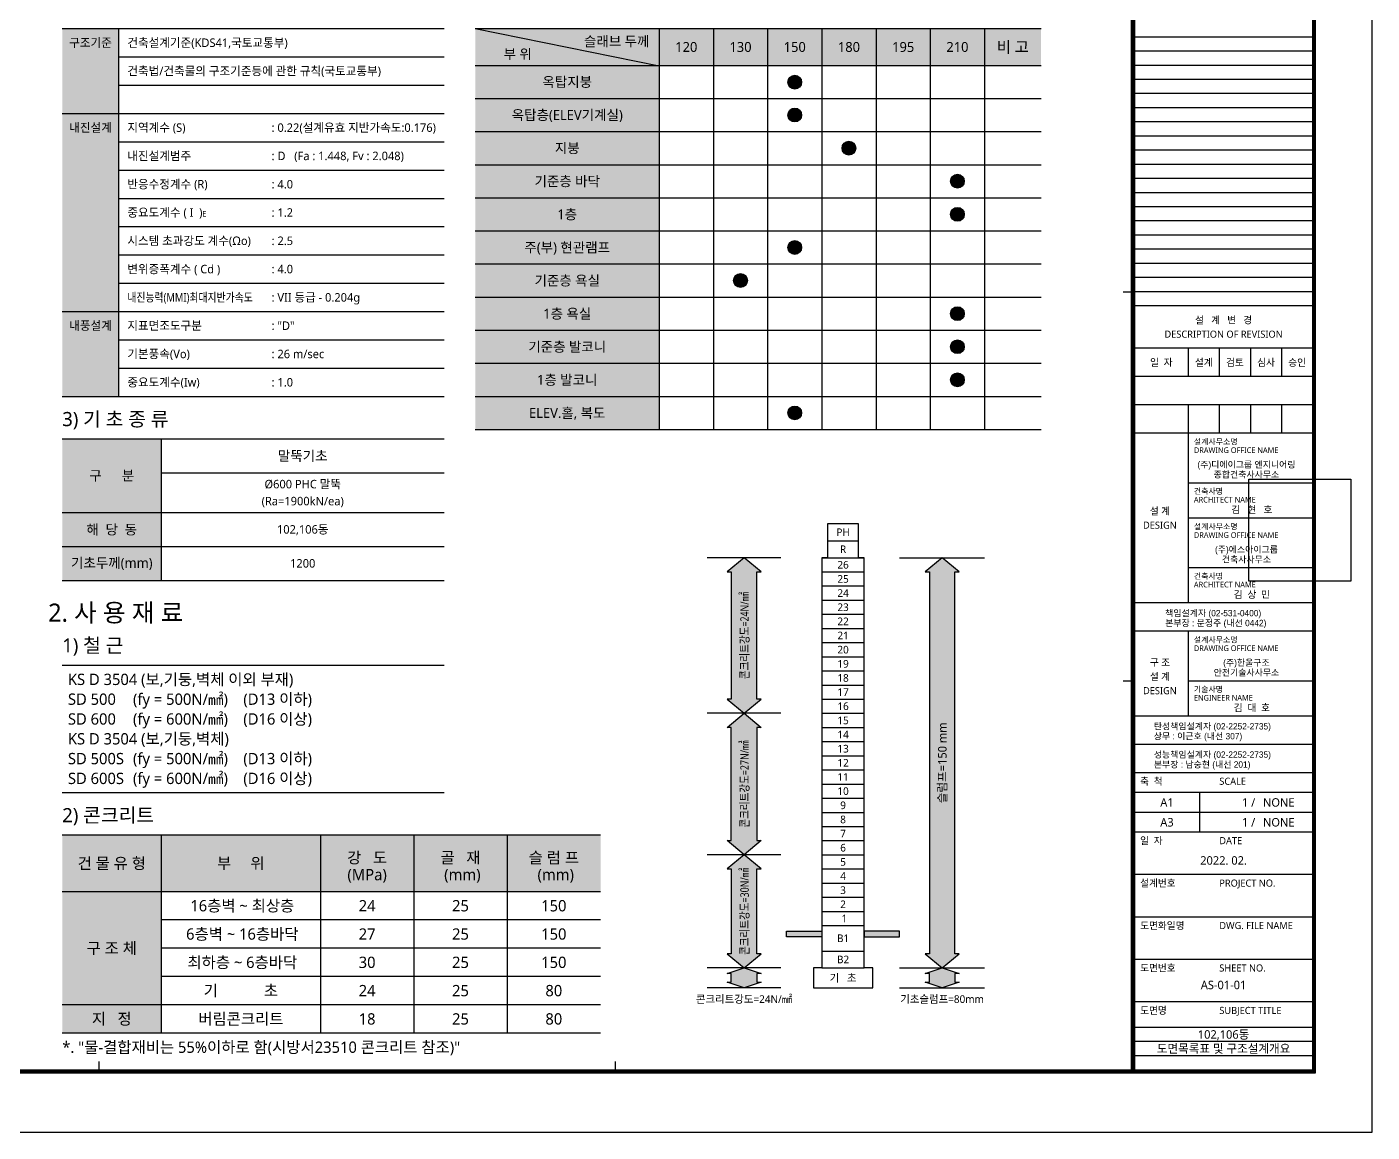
# Model space of a CAD drawing. Header units: millimetres. Extents: x 350420 to 672135, y -312840 to -44390.
# Drawn here: x 477637 to 501412, y -104580 to -85050 of the extents above; entities that cross this region are included whole.
import ezdxf
from ezdxf.enums import TextEntityAlignment as Align

# ---------------------------------------------------------------- set-up
doc = ezdxf.new("R2010")
doc.units = ezdxf.units.MM
doc.header["$LTSCALE"] = 65
doc.linetypes.add('FORM_고양장항A-1BL-S-성능$0$HID', pattern=[2.3, 1.5, -0.8])
for name, color, linetype in [('253', 253, 'Continuous'), ('2SEC', 2, 'Continuous'), ('EL4', 4, 'Continuous'), ('FORM_고양장항A-1BL-S-성능$0$FORM', 7, 'Continuous'), ('FORM_고양장항A-1BL-S-성능$0$FTEXT', 3, 'Continuous'), ('FORM_고양장항A-1BL-S-성능$0$시흥장현 A-9BL(건축폼)$0$FORM TEXT', 7, 'Continuous'), ('LEADER', 7, 'Continuous'), ('LINE', 7, 'Continuous')]:
    doc.layers.add(name, color=color, linetype=linetype)
doc.layers.add('FORM_고양장항A-1BL-S-성능$0$DEFPOINT', color=144, linetype='Continuous', plot=False)
doc.layers.add('TEXT', color=3, linetype='Continuous', lineweight=9)
doc.styles.add('FORM_고양장항A-1BL-S-성능$0$맑은고딕', font='malgun.ttf')
doc.styles.add('FORM_고양장항A-1BL-S-성능$0$시흥장현 A-9BL(건축폼)$0$FORM-의정부고산(건축)$0$돋움', font='Dotum.ttf')
doc.styles.add('맑은고딕', font='malgun.ttf')
picture_1 = doc.add_image_def('image1.jpg', size_in_pixel=(2126, 2126))

# ---------------------------------------------------------------- blocks, each defined once
blk = doc.blocks.new('FORM_고양장항A-1BL-S-성능')
at = {"layer": 'FORM_고양장항A-1BL-S-성능$0$DEFPOINT', "linetype": 'FORM_고양장항A-1BL-S-성능$0$HID'}
for p, q in [((820, 387), (757, 387)), ((820, 377), (757, 377)), ((820, 367), (757, 367)), ((820, 357), (757, 357)), ((820, 347), (757, 347)), ((820, 337), (757, 337)), ((820, 327), (757, 327)), ((820, 317), (757, 317)), ((820, 307), (757, 307)), ((820, 297), (757, 297)), ((820, 37), (757, 37)), ((820, 32), (757, 32)), ((820, 27), (757, 27))]:
    blk.add_line(p, q, dxfattribs=at)
at = {"layer": 'FORM_고양장항A-1BL-S-성능$0$DEFPOINT', "color": 1}
for p, q in [((753, 297), (756, 297)), ((753, 159.5), (756, 159.5)), ((391, 22), (391, 25)), ((573.5, 22), (573.5, 25))]:
    blk.add_line(p, q, dxfattribs=at)
at = {"layer": 'FORM_고양장항A-1BL-S-성능$0$DEFPOINT'}
blk.add_lwpolyline([(0, 594), (0, 0), (841, 0), (841, 594), (0, 594)], dxfattribs=at)
at = {"layer": 'FORM_고양장항A-1BL-S-성능$0$FORM'}
for p, q in [((820, 382), (757, 382)), ((820, 372), (757, 372)), ((820, 362), (757, 362)), ((820, 352), (757, 352)), ((820, 342), (757, 342)), ((820, 332), (757, 332)), ((820, 322), (757, 322)), ((820, 312), (757, 312)), ((820, 302), (757, 302)), ((820, 292), (757, 292)), ((820, 292), (757, 292)), ((820, 277), (757, 277)), ((776, 277), (776, 267)), ((787, 277), (787, 267)), ((798, 277), (798, 267)), ((809, 277), (809, 267)), ((820, 267), (757, 267)), ((820, 257), (757, 257)), ((776, 257), (776, 247)), ((787, 257), (787, 247)), ((798, 257), (798, 247)), ((809, 257), (809, 247)), ((820, 247), (757, 247)), ((776, 247), (776, 187)), ((776, 229.5), (820, 229.5)), ((820, 217), (776, 217)), ((776, 199.5), (820, 199.5)), ((820, 187), (757, 187)), ((820, 177), (757, 177)), ((776, 177), (776, 147)), ((776, 159.5), (820, 159.5)), ((820, 147), (757, 147)), ((820, 137), (757, 137)), ((820, 127), (757, 127)), ((820, 127), (757, 127)), ((820, 120), (757, 120)), ((780, 120), (780, 106)), ((820, 113), (757, 113)), ((820, 106), (757, 106)), ((820, 91), (757, 91)), ((820, 76), (757, 76)), ((820, 61), (757, 61)), ((820, 46), (757, 46))]:
    blk.add_line(p, q, dxfattribs=at)
for points in [[(25, 573), (25, 21), (757, 21), (757, 573)], [(26, 572), (26, 22), (756, 22), (756, 572)], [(757, 572), (757, 22), (820, 22), (820, 572)]]:
    blk.add_lwpolyline(points, close=True, dxfattribs=at)
at = {"layer": 'FORM_고양장항A-1BL-S-성능$0$FORM', "const_width": 1}
blk.add_lwpolyline([(25.5, 572.5), (25.5, 21.5), (756.5, 21.5), (756.5, 572.5)], close=True, dxfattribs=at)
blk.add_lwpolyline([(757, 21.5), (820.5, 21.5), (820.5, 572.5), (757, 572.5)], dxfattribs=at)
at = {"layer": 'FORM_고양장항A-1BL-S-성능$0$FORM'}
blk.add_lwpolyline([(757, 21), (821, 21), (821, 573), (757, 573)], dxfattribs=at)
at = {"layer": 'FORM_고양장항A-1BL-S-성능$0$FTEXT', "style": 'FORM_고양장항A-1BL-S-성능$0$맑은고딕'}
for s, height, p in [('설   계   변   경', 2.5, (788.5, 287)), ('DESCRIPTION OF REVISION', 2.5, (788.5, 282)), ('일  자', 2.5, (766.5, 272)), ('설계', 2.5, (781.5, 272)), ('검토', 2.5, (792.5, 272)), ('심사', 2.5, (803.5, 272)), ('승인', 2.5, (814.5, 272)), ('설 계', 2.5, (766, 219.5)), ('김   현   호', 2.5, (798.5, 220)), ('DESIGN', 2.5, (766, 214.5)), ('김  상  민', 2.5, (798.5, 190)), ('구 조', 2.5, (766, 166)), ('설 계', 2.5, (766, 161)), ('DESIGN', 2.5, (766, 156)), ('김  대  호', 2.5, (798.5, 150)), ('A1', 3, (768.5, 116.5)), ('A3', 3, (768.5, 109.5)), ('2022. 02.', 3, (788.5, 96))]:
    blk.add_text(s, height=height, dxfattribs=at).set_placement(p, align=Align.MIDDLE_CENTER)
for s, height, p in [('설계사무소명', 2, (778, 244)), ('DRAWING OFFICE NAME', 2, (778, 241)), ('ARCHITECT NAME', 2, (778, 223.5)), ('건축사명', 2, (778, 226.5)), ('설계사무소명', 2, (778, 214)), ('DRAWING OFFICE NAME', 2, (778, 211)), ('건축사명', 2, (778, 196.5)), ('ARCHITECT NAME', 2, (778, 193.5)), ('설계사무소명', 2, (778, 174)), ('DRAWING OFFICE NAME', 2, (778, 171)), ('기술사명', 2, (778, 156.5)), ('ENGINEER NAME', 2, (778, 153.5)), ('축  척', 2.5, (759, 124)), ('SCALE', 2.5, (787, 124)), ('1 /', 3, (795, 116.5)), ('1 /', 3, (795, 109.5)), ('일  자', 2.5, (759, 103)), ('DATE', 2.5, (787, 103)), ('설계번호', 2.5, (759, 88)), ('PROJECT NO.', 2.5, (787, 88)), ('도면화일명', 2.5, (759, 73)), ('DWG. FILE NAME', 2.5, (787, 73)), ('도면번호', 2.5, (759, 58)), ('SHEET NO.', 2.5, (787, 58)), ('도면명', 2.5, (759, 43)), ('SUBJECT TITLE', 2.5, (787, 43))]:
    blk.add_text(s, height=height, dxfattribs=at).set_placement(p, align=Align.MIDDLE_LEFT)
at = {"layer": 'FORM_고양장항A-1BL-S-성능$0$시흥장현 A-9BL(건축폼)$0$FORM TEXT', "color": 3, "style": 'FORM_고양장항A-1BL-S-성능$0$시흥장현 A-9BL(건축폼)$0$FORM-의정부고산(건축)$0$돋움'}
for s, p in [('(주)디에이그룹 엔지니어링', (796.59, 235.91)), ('종합건축사사무소', (796.59, 232.41)), ('(주)에스아이그룹', (796.59, 205.91)), ('건축사사무소', (796.59, 202.41)), ('(주)한울구조', (796.59, 165.91)), ('안전기술사사무소', (796.59, 162.41))]:
    blk.add_text(s, height=2.25, dxfattribs=at).set_placement(p, align=Align.MIDDLE_CENTER)
for s, p in [('본부장 : 문정주 (내선 0442)', (767.85, 178.79)), ('책임설계자 (02-531-0400)', (767.85, 182.29)), ('탄성책임설계자 (02-2252-2735)', (763.85, 142.29)), ('상무 : 이근호 (내선 307)', (763.85, 138.79)), ('성능책임설계자 (02-2252-2735)', (763.85, 132.29)), ('본부장 : 남숭현 (내선 201)', (763.85, 128.79))]:
    blk.add_text(s, height=2.25, dxfattribs=at).set_placement(p)
at = {"color": 7, "true_color": 0xffffff}
image = blk.add_image(picture_1, insert=(797.45, 194.73), size_in_units=(36, 36), dxfattribs=at)
image.dxf.flags = 7
blk = doc.blocks.new('asdggbs')
at = {"layer": '253'}
h = blk.add_hatch(color=256, dxfattribs=at)
edge = h.paths.add_edge_path()
edge.add_arc((636.92, 371.04), 2.44, 0, 360)
h = blk.add_hatch(color=256, dxfattribs=at)
edge = h.paths.add_edge_path()
edge.add_arc((636.92, 359.45), 2.44, 0, 360)
h = blk.add_hatch(color=256, dxfattribs=at)
edge = h.paths.add_edge_path()
edge.add_arc((656.08, 347.75), 2.44, 0, 360)
h = blk.add_hatch(color=256, dxfattribs=at)
edge = h.paths.add_edge_path()
edge.add_arc((694.42, 336.05), 2.44, 0, 360)
h = blk.add_hatch(color=256, dxfattribs=at)
edge = h.paths.add_edge_path()
edge.add_arc((694.42, 324.35), 2.44, 0, 360)
h = blk.add_hatch(color=256, dxfattribs=at)
edge = h.paths.add_edge_path()
edge.add_arc((636.92, 312.65), 2.44, 0, 360)
h = blk.add_hatch(color=256, dxfattribs=at)
edge = h.paths.add_edge_path()
edge.add_arc((617.75, 300.95), 2.44, 0, 360)
h = blk.add_hatch(color=256, dxfattribs=at)
edge = h.paths.add_edge_path()
edge.add_arc((694.42, 289.25), 2.44, 0, 360)
h = blk.add_hatch(color=256, dxfattribs=at)
edge = h.paths.add_edge_path()
edge.add_arc((694.42, 277.55), 2.44, 0, 360)
h = blk.add_hatch(color=256, dxfattribs=at)
edge = h.paths.add_edge_path()
edge.add_arc((694.42, 265.85), 2.44, 0, 360)
h = blk.add_hatch(color=256, dxfattribs=at)
edge = h.paths.add_edge_path()
edge.add_arc((636.92, 254.15), 2.44, 0, 360)
for points in [[(614.5, 153), (613, 153), (619, 148), (625, 153), (623.5, 153), (623.5, 198), (625, 198), (619, 203), (613, 198), (614.5, 198)], [(614.5, 143), (613, 143), (619, 148), (625, 143), (623.5, 143), (623.5, 103), (625, 103), (619, 98), (613, 103), (614.5, 103)], [(614.5, 63), (613, 63), (619, 58), (625, 63), (623.5, 63), (623.5, 93), (625, 93), (619, 98), (613, 93), (614.5, 93)], [(634, 71), (646.5, 71), (646.5, 69), (634, 69)], [(674, 71), (661.5, 71), (661.5, 69), (674, 69)]]:
    blk.add_hatch(color=256, dxfattribs=at).paths.add_polyline_path(points)
h = blk.add_hatch(color=5, dxfattribs=at)
h.set_gradient(color1=(0, 0, 252), rotation=90, one_color=1, tint=1, name='CYLINDER')
h.paths.add_polyline_path([(684.5, 63), (683, 63), (689, 58), (695, 63), (693.5, 63), (693.5, 198), (695, 198), (689, 203), (683, 198), (684.5, 198)])
h = blk.add_hatch(color=5, dxfattribs=at)
h.set_gradient(color1=(0, 0, 252), rotation=90, one_color=1, tint=1, name='CYLINDER')
h.paths.add_polyline_path([(614.5, 56), (613, 56), (619, 58), (625, 56), (623.5, 56), (623.5, 53), (625, 53), (619, 51), (613, 53), (614.5, 53)])
h = blk.add_hatch(color=5, dxfattribs=at)
h.set_gradient(color1=(0, 0, 252), rotation=90, one_color=1, tint=1, name='CYLINDER')
h.paths.add_polyline_path([(684.5, 56), (683, 56), (689, 58), (695, 56), (693.5, 56), (693.5, 53), (695, 53), (689, 51), (683, 53), (684.5, 53)])
for p, q in [((634, 71), (646.5, 71)), ((674, 71), (661.5, 71))]:
    blk.add_line(p, q)
for points in [[(614.5, 153), (613, 153), (619, 148), (625, 153), (623.5, 153), (623.5, 198), (625, 198), (619, 203), (613, 198), (614.5, 198)], [(684.5, 63), (683, 63), (689, 58), (695, 63), (693.5, 63), (693.5, 198), (695, 198), (689, 203), (683, 198), (684.5, 198)], [(614.5, 143), (613, 143), (619, 148), (625, 143), (623.5, 143), (623.5, 103), (625, 103), (619, 98), (613, 103), (614.5, 103)], [(614.5, 63), (613, 63), (619, 58), (625, 63), (623.5, 63), (623.5, 93), (625, 93), (619, 98), (613, 93), (614.5, 93)], [(614.5, 56), (613, 56), (619, 58), (625, 56), (623.5, 56), (623.5, 53), (625, 53), (619, 51), (613, 53), (614.5, 53)], [(684.5, 56), (683, 56), (689, 58), (695, 56), (693.5, 56), (693.5, 53), (695, 53), (689, 51), (683, 53), (684.5, 53)]]:
    blk.add_lwpolyline(points, close=True)
for points in [[(634, 71), (646.5, 71), (646.5, 69), (634, 69)], [(674, 71), (661.5, 71), (661.5, 69), (674, 69)]]:
    blk.add_lwpolyline(points, close=True, dxfattribs=at)
for points in [[(378, 260), (398, 260), (378, 390), (398, 390)], [(524, 248.3), (589, 248.3), (524, 390), (589, 390)], [(589, 390), (589, 377), (724, 390), (724, 377)], [(378, 195), (413, 195), (378, 245), (413, 245)], [(378, 35), (413, 35), (378, 105), (413, 105)], [(413, 105), (413, 85), (568.26, 105), (568.26, 85)]]:
    blk.add_solid(points, dxfattribs=at)
at = {"layer": '2SEC'}
for p, q in [((378, 390), (513, 390)), ((398, 260), (398, 390)), ((524, 390), (724, 390)), ((589, 390), (589, 248.3)), ((704, 390), (704, 248.3)), ((524, 377), (724, 377)), ((378, 360), (513, 360)), ((378, 290), (513, 290)), ((378, 260), (513, 260)), ((524, 248.3), (724, 248.3)), ((378, 245), (513, 245)), ((413, 245), (413, 195)), ((413, 233), (513, 233)), ((378, 219), (513, 219)), ((648.5, 209), (659.5, 209)), ((646.5, 203), (661.5, 203)), ((646.5, 203), (661.5, 203)), ((648.5, 203), (659.5, 203)), ((378, 195), (513, 195)), ((646.5, 198), (661.5, 198)), ((646.5, 193), (661.5, 193)), ((646.5, 188), (661.5, 188)), ((646.5, 183), (661.5, 183)), ((646.5, 178), (661.5, 178)), ((646.5, 173), (661.5, 173)), ((646.5, 168), (661.5, 168)), ((378, 165), (513, 165)), ((646.5, 163), (661.5, 163)), ((646.5, 158), (661.5, 158)), ((646.5, 153), (661.5, 153)), ((646.5, 148), (661.5, 148)), ((646.5, 143), (661.5, 143)), ((646.5, 138), (661.5, 138)), ((646.5, 133), (661.5, 133)), ((646.5, 128), (661.5, 128)), ((378, 120), (513, 120)), ((646.5, 123), (661.5, 123)), ((646.5, 118), (661.5, 118)), ((646.5, 113), (661.5, 113)), ((413, 105), (413, 35)), ((469.26, 105), (469.26, 35)), ((502.26, 105), (502.26, 35)), ((535.26, 105), (535.26, 35)), ((646.5, 108), (661.5, 108)), ((646.5, 103), (661.5, 103)), ((646.5, 98), (661.5, 98)), ((646.5, 93), (661.5, 93)), ((646.5, 88), (661.5, 88)), ((378, 85), (568.26, 85)), ((646.5, 83), (661.5, 83)), ((646.5, 78), (661.5, 78)), ((568.26, 75), (413, 75)), ((646.5, 73), (661.5, 73)), ((568.26, 65), (413, 65)), ((646.5, 64), (661.5, 64)), ((646.5, 58), (661.5, 58)), ((568.26, 55), (413, 55)), ((568.26, 45), (378, 45)), ((568.26, 35), (378, 35))]:
    blk.add_line(p, q, dxfattribs=at)
blk.add_lwpolyline([(643.5, 51), (664.5, 51), (664.5, 58), (661.5, 58), (661.5, 203), (659.5, 203), (659.5, 215), (648.5, 215), (648.5, 203), (646.5, 203), (646.5, 58), (643.5, 58)], close=True, dxfattribs=at)
blk.add_lwpolyline([(378, 105), (568.26, 105)], dxfattribs=at)
at = {"layer": 'EL4'}
for centre in [(636.92, 371.04), (636.92, 359.45), (656.08, 347.75), (694.42, 336.05), (694.42, 324.35), (636.92, 312.65), (617.75, 300.95), (694.42, 289.25), (694.42, 277.55), (694.42, 265.85), (636.92, 254.15)]:
    blk.add_circle(centre, 2.44, dxfattribs=at)
at = {"layer": 'LINE'}
for p, q in [((524, 390), (589, 376.79)), ((608.17, 390), (608.17, 248.3)), ((627.33, 390), (627.33, 248.3)), ((646.5, 390), (646.5, 248.3)), ((665.67, 390), (665.67, 248.3)), ((684.83, 390), (684.83, 248.3)), ((398, 380), (513, 380)), ((398, 370), (513, 370)), ((524, 365.3), (724, 365.3)), ((524, 353.6), (724, 353.6)), ((398, 350), (513, 350)), ((398, 340), (513, 340)), ((524, 341.9), (724, 341.9)), ((398, 330), (513, 330)), ((524, 330.2), (724, 330.2)), ((398, 320), (513, 320)), ((524, 318.5), (724, 318.5)), ((398, 310), (513, 310)), ((524, 306.8), (724, 306.8)), ((398, 300), (513, 300)), ((524, 295.1), (724, 295.1)), ((524, 283.4), (724, 283.4)), ((398, 280), (513, 280)), ((524, 271.7), (724, 271.7)), ((398, 270), (513, 270)), ((524, 260), (724, 260)), ((378, 207), (513, 207)), ((632, 203), (606, 203)), ((674, 203), (704, 203)), ((632, 148), (606, 148)), ((632, 98), (606, 98)), ((632, 58), (606, 58)), ((674, 58), (704, 58)), ((632, 51), (606, 51)), ((674, 51), (704, 51))]:
    blk.add_line(p, q, dxfattribs=at)
blk.add_blockref('FORM_고양장항A-1BL-S-성능', (0, 0))
at = {"layer": 'TEXT', "color": 3, "style": '맑은고딕'}
for s, p in [('구조기준', (388, 385)), ('내진설계', (388, 355)), ('내풍설계', (388, 285))]:
    blk.add_text(s, height=3, dxfattribs=at).set_placement(p, align=Align.MIDDLE_CENTER)
at = {"layer": 'TEXT', "color": 1, "style": '맑은고딕'}
for s, p in [('건축설계기준(KDS41,국토교통부)', (401, 385)), (': 0.22(설계유효 지반가속도:0.176)', (452, 355)), ('(Fa : 1.448, Fv : 2.048)', (460, 345)), (': VII 등급 - 0.204g', (452, 295))]:
    blk.add_text(s, height=3, dxfattribs=at).set_placement(p, align=Align.MIDDLE_LEFT)
at = {"layer": 'TEXT', "style": '맑은고딕'}
for s, height, p in [('슬래브 두께', 3.5, (574, 385.5)), ('120', 3.5, (598.58, 383.5)), ('130', 3.5, (617.75, 383.5)), ('150', 3.5, (636.92, 383.5)), ('180', 3.5, (656.08, 383.5)), ('195', 3.5, (675.25, 383.5)), ('210', 3.5, (694.42, 383.5)), ('비 고', 4, (714, 383.5)), ('부 위', 3.5, (539, 381)), ('옥탑지붕', 3.5, (556.5, 371.15)), ('옥탑층(ELEV기계실)', 3.5, (556.5, 359.45)), ('지붕', 3.5, (556.5, 347.75)), ('기준층 바닥', 3.5, (556.5, 336.05)), ('1층', 3.5, (556.5, 324.35)), ('주(부) 현관램프', 3.5, (556.5, 312.65)), ('기준층 욕실', 3.5, (556.5, 300.95)), ('1층 욕실', 3.5, (556.5, 289.25)), ('기준층 발코니', 3.5, (556.5, 277.55)), ('1층 발코니', 3.5, (556.5, 265.85)), ('ELEV.홀, 복도', 3.5, (556.5, 254.15)), ('말뚝기초', 3.5, (463, 239)), ('구      분', 3.5, (395.5, 232)), ('Ø600 PHC 말뚝', 3, (463, 229)), ('(Ra=1900kN/ea)', 3, (463, 223)), ('102,106동', 3, (463, 213)), ('PH', 2.7, (654, 212)), ('R', 2.7, (654, 206)), ('1200', 3, (463, 201)), ('26', 2.7, (654, 200.5)), ('25', 2.7, (654, 195.5)), ('24', 2.7, (654, 190.5)), ('23', 2.7, (654, 185.5)), ('22', 2.7, (654, 180.5)), ('21', 2.7, (654, 175.5)), ('20', 2.7, (654, 170.5)), ('19', 2.7, (654, 165.5)), ('18', 2.7, (654, 160.5)), ('17', 2.7, (654, 155.5)), ('16', 2.7, (654, 150.5)), ('15', 2.7, (654, 145.5)), ('14', 2.7, (654, 140.5)), ('13', 2.7, (654, 135.5)), ('12', 2.7, (654, 130.5)), ('11', 2.7, (654, 125.5)), ('10', 2.7, (654, 120.5)), ('9', 2.7, (654, 115.5)), ('NONE', 3, (808, 116.5)), ('8', 2.7, (654, 110.5)), ('NONE', 3, (808, 109.5)), ('7', 2.7, (654, 105.5)), ('6', 2.7, (654, 100.5)), ('건 물 유 형', 4, (395.5, 95)), ('부     위', 4, (441.13, 95)), ('강   도', 4, (485.76, 97)), ('골   재', 4, (518.76, 97)), ('슬 럼 프', 4, (551.76, 97)), ('5', 2.7, (654, 95.5)), ('(MPa)', 4, (485.76, 91)), (' (mm)', 4, (518.76, 91)), (' (mm)', 4, (551.76, 91)), ('4', 2.7, (654, 90.5)), ('3', 2.7, (654, 85.5)), ('16층벽 ~ 최상층', 4, (441.64, 80)), ('24', 4, (485.76, 80)), ('25', 4, (518.76, 80)), ('150', 4, (551.76, 80)), ('2', 2.7, (654, 80.5)), (' 1', 2.7, (654, 75.5)), ('6층벽 ~ 16층바닥', 4, (441.64, 70)), ('27', 4, (485.76, 70)), ('25', 4, (518.76, 70)), ('150', 4, (551.76, 70)), ('구 조 체', 4, (395.5, 65)), ('B1', 2.7, (654, 68.5)), ('최하층 ~ 6층바닥', 4, (441.64, 60)), ('30', 4, (485.76, 60)), ('25', 4, (518.76, 60)), ('150', 4, (551.76, 60)), ('B2', 2.7, (654, 61)), ('기            초', 4, (441.13, 50)), ('기   초', 2.7, (654, 54.5)), ('AS-01-01', 3, (788.5, 52)), ('24', 4, (485.76, 50)), ('25', 4, (518.76, 50)), ('80', 4, (551.76, 50)), ('콘크리트강도=24N/㎟', 2.7, (619, 47)), ('기초슬럼프=80mm', 2.7, (689, 47)), ('지   정', 4, (395.5, 40)), ('버림콘크리트', 4, (441.13, 40)), ('18', 4, (485.76, 40)), ('25', 4, (518.76, 40)), ('80', 4, (551.76, 40)), ('102,106동', 3, (788.5, 34.5)), ('도면목록표 및 구조설계개요', 3, (788.5, 29.5))]:
    blk.add_text(s, height=height, dxfattribs=at).set_placement(p, align=Align.MIDDLE_CENTER)
at = {"layer": 'TEXT', "color": 3, "style": '맑은고딕'}
for s, height, p in [('건축법/건축물의 구조기준등에 관한 규칙(국토교통부)', 3, (401, 375)), ('지역계수 (S)', 3, (401, 355)), ('내진설계범주', 3, (401, 345)), (': D', 3, (452, 345)), ('반응수정계수 (R)', 3, (401, 335)), (': 4.0', 3, (452, 335)), ('중요도계수 ( I  )', 3, (401, 325)), ('E', 2, (427.46, 324.55)), (': 1.2', 3, (452, 325)), ('시스템 초과강도 계수(Ωo)', 3, (401, 315)), (': 2.5', 3, (452, 315)), ('변위증폭계수 ( Cd )', 3, (401, 305)), (': 4.0', 3, (452, 305)), ('지표면조도구분', 3, (401, 285)), (': "D"', 3, (452, 285)), ('기본풍속(Vo)', 3, (401, 275)), (': 26 m/sec', 3, (452, 275)), ('중요도계수(Iw)', 3, (401, 265)), (': 1.0', 3, (452, 265))]:
    blk.add_text(s, height=height, dxfattribs=at).set_placement(p, align=Align.MIDDLE_LEFT)
at = {"layer": 'TEXT', "color": 3, "style": '맑은고딕', "width": 0.85}
blk.add_text('내진능력(MMI)최대지반가속도', height=3, dxfattribs=at).set_placement((401, 295), align=Align.MIDDLE_LEFT)
at = {"layer": 'TEXT', "style": '맑은고딕'}
for s, height, p in [('3) 기 초 종 류', 5, (378, 252)), ('2. 사 용 재 료', 6.4, (373, 183.58)), ('1) 철 근', 5, (378, 172)), ('KS D 3504 (보,기둥,벽체 이외 부재)', 4, (380, 160)), ('SD 500', 4, (380, 153)), ('(fy = 500N/㎟)', 4, (403, 153)), ('(D13 이하)', 4, (442, 153)), ('SD 600', 4, (380, 146)), ('(fy = 600N/㎟)', 4, (403, 146)), ('(D16 이상)', 4, (442, 146)), ('KS D 3504 (보,기둥,벽체)', 4, (380, 139)), ('SD 500S', 4, (380, 132)), ('(fy = 500N/㎟)', 4, (403, 132)), ('(D13 이하)', 4, (442, 132)), ('SD 600S', 4, (380, 125)), ('(fy = 600N/㎟)', 4, (403, 125)), ('(D16 이상)', 4, (442, 125)), ('2) 콘크리트', 5, (378, 112)), ('*. "물-결합재비는 55%%%이하로 함(시방서23510 콘크리트 참조)"', 4, (378, 30))]:
    blk.add_text(s, height=height, dxfattribs=at).set_placement(p, align=Align.MIDDLE_LEFT)
for s, p in [('해  당  동', (395.5, 213)), ('기초두께(mm)', (395.5, 201))]:
    blk.add_text(s, height=3.5, dxfattribs=at).set_placement(p, align=Align.MIDDLE)
at = {"layer": 'TEXT', "style": '맑은고딕', "width": 0.8}
for s, p in [('콘크리트강도=24N/㎟', (619, 175.5)), ('콘크리트강도=27N/㎟', (619, 123)), ('콘크리트강도=30N/㎟', (619, 78))]:
    blk.add_text(s, height=3, rotation=90, dxfattribs=at).set_placement(p, align=Align.MIDDLE)
at = {"layer": 'TEXT', "style": '맑은고딕'}
blk.add_text('슬럼프=150 mm', height=3, rotation=90, dxfattribs=at).set_placement((689, 130.5), align=Align.MIDDLE)

msp = doc.modelspace()

# ---------------------------------------------------------------- block references
at = {"layer": 'LEADER', "xscale": 50, "yscale": 50, "zscale": 50}
msp.add_blockref('asdggbs', (459362.2, -104580), dxfattribs=at)

doc.saveas('drawing.dxf')
